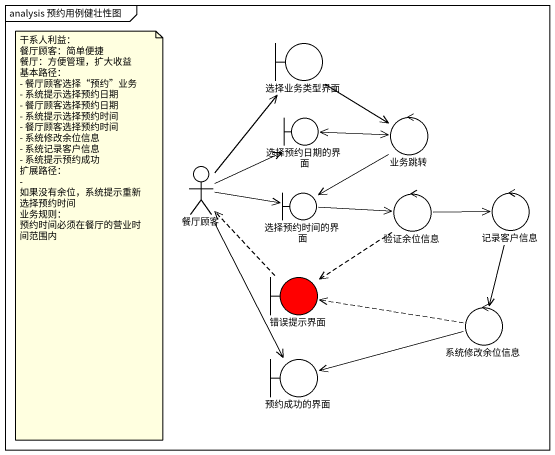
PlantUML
@startuml
mainframe analysis 预约用例健壮性图
boundary 选择业务类型界面
boundary 选择预约日期的界面
control 业务跳转
actor 餐厅顾客
boundary 选择预约时间的界面
control 验证余位信息
control 记录客户信息
boundary 错误提示界面 #FF0000
control 系统修改余位信息
boundary 预约成功的界面
选择业务类型界面 --> 业务跳转
选择预约日期的界面 -right-> 业务跳转
业务跳转 -left-> 选择预约日期的界面
业务跳转 --> 选择预约时间的界面
餐厅顾客 -up-> 选择业务类型界面
餐厅顾客 -right-> 选择预约日期的界面
餐厅顾客 -right-> 选择预约时间的界面
餐厅顾客 --> 预约成功的界面
选择预约时间的界面 -right-> 验证余位信息
验证余位信息 -right-> 记录客户信息
验证余位信息 ..> 错误提示界面
记录客户信息 --> 系统修改余位信息
错误提示界面 .up.> 餐厅顾客
系统修改余位信息 .left.> 错误提示界面
系统修改余位信息 -left-> 预约成功的界面
note as N1
  干系人利益：
  餐厅顾客：简单便捷
  餐厅：方便管理，扩大收益
  基本路径：
  - 餐厅顾客选择“预约”业务
  - 系统提示选择预约日期
  - 餐厅顾客选择预约日期
  - 系统提示选择预约时间
  - 餐厅顾客选择预约时间
  - 系统修改余位信息
  - 系统记录客户信息
  - 系统提示预约成功
  扩展路径：
  - 如果没有余位，系统提示重新选择预约时间
  业务规则：
  预约时间必须在餐厅的营业时间范围内
end note
@enduml
